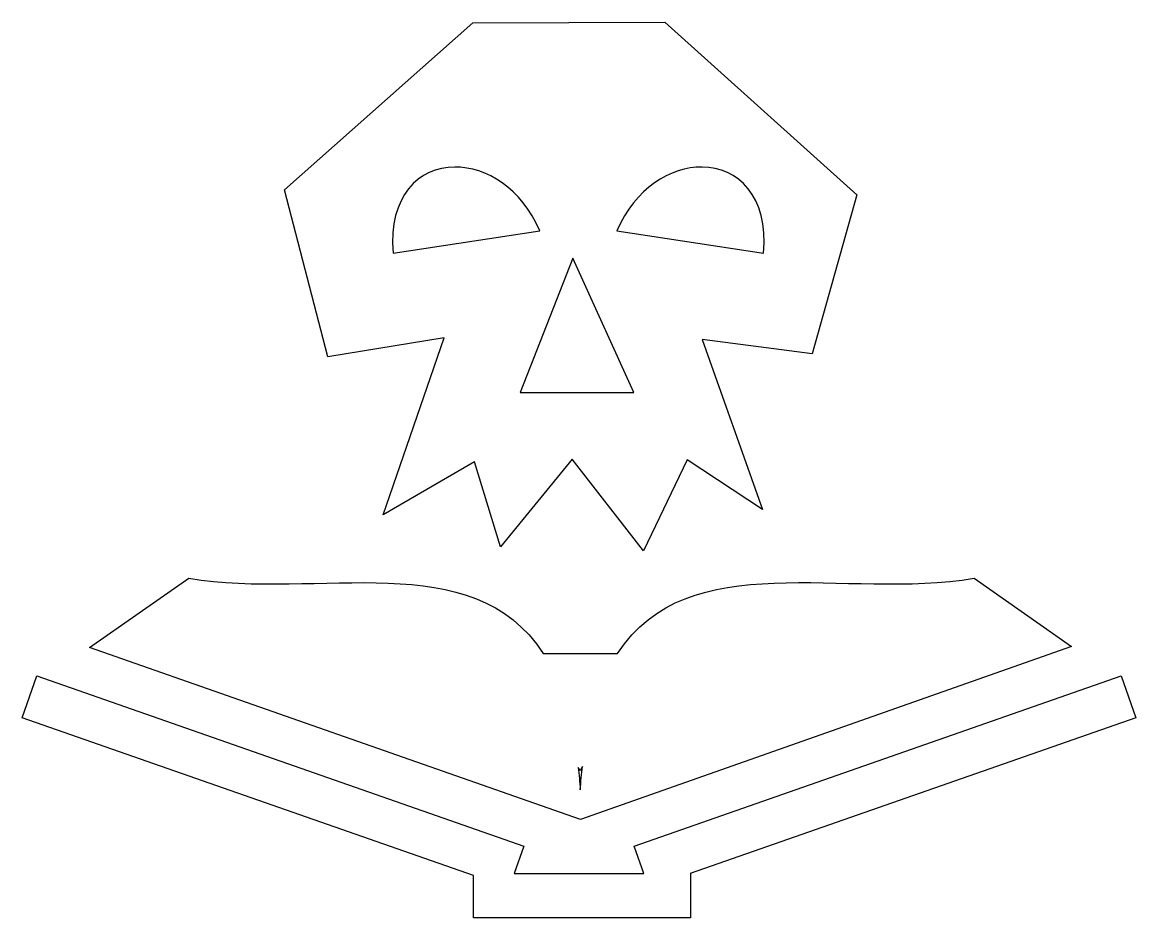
# Model space of a CAD drawing. Header units: centimetres. Extents: x -9.8 to 10, y -7.4 to 8.5.
import ezdxf

# ---------------------------------------------------------------- set-up
doc = ezdxf.new("R2010")
doc.units = ezdxf.units.CM
doc.header["$MEASUREMENT"] = 0
doc.layers.add('Layer 1', color=7, linetype='Continuous')

msp = doc.modelspace()

# ---------------------------------------------------------------- linework, layer by layer
at = {"layer": 'Layer 1'}
for points, knots in [([(1.61309, 8.53497), (1.61309, 8.53497), (-1.80842, 8.52477), (-1.80842, 8.52477), (-1.80842, 8.52477), (-1.80842, 8.52477), (-5.16318, 5.54839), (-5.16318, 5.54839), (-5.16318, 5.54839), (-5.16318, 5.54839), (-4.38961, 2.57664), (-4.38961, 2.57664), (-4.38961, 2.57664), (-4.38961, 2.57664), (-2.3184, 2.91091), (-2.3184, 2.91091), (-2.3184, 2.91091), (-2.3184, 2.91091), (-3.40557, -0.24174), (-3.40557, -0.24174), (-3.40557, -0.24174), (-3.40557, -0.24174), (-1.77418, 0.70628), (-1.77418, 0.70628), (-1.77418, 0.70628), (-1.77418, 0.70628), (-1.31316, -0.80945), (-1.31316, -0.80945), (-1.31316, -0.80945), (-1.31316, -0.80945), (-0.03868, 0.7538), (-0.03868, 0.7538), (-0.03868, 0.7538), (-0.03868, 0.7538), (1.23551, -0.8816), (1.23551, -0.8816), (1.23551, -0.8816), (1.23551, -0.8816), (2.01359, 0.74077), (2.01359, 0.74077), (2.01359, 0.74077), (2.01359, 0.74077), (3.35301, -0.14602), (3.35301, -0.14602), (3.35301, -0.14602), (3.35301, -0.14602), (2.2792, 2.88518), (2.2792, 2.88518), (2.2792, 2.88518), (2.2792, 2.88518), (4.23782, 2.62838), (4.23782, 2.62838), (4.23782, 2.62838), (4.23782, 2.62838), (5.03467, 5.45794), (5.03467, 5.45794), (5.03467, 5.45794), (5.03467, 5.45794), (1.61316, 8.53502), (1.61316, 8.53502), (1.61316, 8.53502), (1.61316, 8.53502), (1.61309, 8.53497), (1.61309, 8.53497)], [0, 0, 0, 0, 0.05882353, 0.05882353, 0.05882353, 0.05882353, 0.11764706, 0.11764706, 0.11764706, 0.11764706, 0.17647059, 0.17647059, 0.17647059, 0.17647059, 0.23529412, 0.23529412, 0.23529412, 0.23529412, 0.29411765, 0.29411765, 0.29411765, 0.29411765, 0.35294118, 0.35294118, 0.35294118, 0.35294118, 0.41176471, 0.41176471, 0.41176471, 0.41176471, 0.47058824, 0.47058824, 0.47058824, 0.47058824, 0.52941176, 0.52941176, 0.52941176, 0.52941176, 0.58823529, 0.58823529, 0.58823529, 0.58823529, 0.64705882, 0.64705882, 0.64705882, 0.64705882, 0.70588235, 0.70588235, 0.70588235, 0.70588235, 0.76470588, 0.76470588, 0.76470588, 0.76470588, 0.82352941, 0.82352941, 0.82352941, 0.82352941, 0.88235294, 0.88235294, 0.88235294, 0.88235294, 1, 1, 1, 1]), ([(-2.12965, 5.95526), (-1.56772, 5.95998), (-0.93684, 5.57617), (-0.61392, 4.81757), (-0.61392, 4.81757), (-0.61392, 4.81757), (-3.22614, 4.42178), (-3.22614, 4.42178), (-3.22614, 4.42178), (-3.31482, 5.44541), (-2.76651, 5.94995), (-2.1296, 5.9553), (-2.1296, 5.9553), (-2.1296, 5.9553), (-2.12965, 5.95526), (-2.12965, 5.95526)], [0, 0, 0, 0, 0.2, 0.2, 0.2, 0.2, 0.4, 0.4, 0.4, 0.4, 0.6, 0.6, 0.6, 0.6, 1, 1, 1, 1]), ([(2.27682, 5.95526), (2.91368, 5.94986), (3.46204, 5.44536), (3.37336, 4.42178), (3.37336, 4.42178), (3.37336, 4.42178), (0.76105, 4.81757), (0.76105, 4.81757), (0.76105, 4.81757), (1.08406, 5.57617), (1.71489, 5.96003), (2.27682, 5.95526)], [0, 0, 0, 0, 0.25, 0.25, 0.25, 0.25, 0.5, 0.5, 0.5, 0.5, 1, 1, 1, 1]), ([(-0.02273, 4.33251), (-0.02273, 4.33251), (1.0593, 1.94062), (1.0593, 1.94062), (1.0593, 1.94062), (1.0593, 1.94062), (-0.96227, 1.94061), (-0.96227, 1.94061), (-0.96227, 1.94061), (-0.96227, 1.94061), (-0.02264, 4.33255), (-0.02264, 4.33255), (-0.02264, 4.33255), (-0.02264, 4.33255), (-0.02273, 4.33251), (-0.02273, 4.33251)], [0, 0, 0, 0, 0.2, 0.2, 0.2, 0.2, 0.4, 0.4, 0.4, 0.4, 0.6, 0.6, 0.6, 0.6, 1, 1, 1, 1]), ([(-6.86242, -1.36903), (-6.86242, -1.36903), (-8.63191, -2.6016), (-8.63191, -2.6016), (-8.63191, -2.6016), (-8.63191, -2.6016), (0.1112, -5.66649), (0.1112, -5.66649), (0.1112, -5.66649), (0.1112, -5.66649), (8.85422, -2.58679), (8.85422, -2.58679), (8.85422, -2.58679), (8.85422, -2.58679), (7.12563, -1.36898), (7.12563, -1.36898), (7.12563, -1.36898), (4.82052, -1.75752), (2.0395, -0.7637), (0.77218, -2.71182), (0.77218, -2.71182), (0.77218, -2.71182), (-0.55253, -2.71182), (-0.55253, -2.71182), (-0.55253, -2.71182), (-1.80715, -0.76484), (-4.55764, -1.75743), (-6.86242, -1.36898), (-6.86242, -1.36898), (-6.86242, -1.36898), (-6.86242, -1.36903), (-6.86242, -1.36903)], [0, 0, 0, 0, 0.11111111, 0.11111111, 0.11111111, 0.11111111, 0.22222222, 0.22222222, 0.22222222, 0.22222222, 0.33333333, 0.33333333, 0.33333333, 0.33333333, 0.44444444, 0.44444444, 0.44444444, 0.44444444, 0.55555556, 0.55555556, 0.55555556, 0.55555556, 0.66666667, 0.66666667, 0.66666667, 0.66666667, 0.77777778, 0.77777778, 0.77777778, 0.77777778, 1, 1, 1, 1]), ([(-9.57213, -3.11044), (-9.57213, -3.11044), (-9.83222, -3.85428), (-9.83222, -3.85428), (-9.83222, -3.85428), (-9.83222, -3.85428), (-1.79214, -6.666), (-1.79214, -6.666), (-1.79214, -6.666), (-1.79214, -6.666), (-1.79214, -7.41726), (-1.79214, -7.41726), (-1.79214, -7.41726), (-1.79214, -7.41726), (2.06847, -7.41726), (2.06847, -7.41726), (2.06847, -7.41726), (2.06847, -7.41726), (2.06847, -6.62914), (2.06847, -6.62914), (2.06847, -6.62914), (2.06847, -6.62914), (2.06636, -6.62914), (2.06636, -6.62914), (2.06636, -6.62914), (2.06636, -6.62914), (10.00111, -3.85432), (10.00111, -3.85432), (10.00111, -3.85432), (10.00111, -3.85432), (9.74093, -3.11048), (9.74093, -3.11048), (9.74093, -3.11048), (9.74093, -3.11048), (1.06888, -6.1432), (1.06888, -6.1432), (1.06888, -6.1432), (1.06888, -6.1432), (1.23882, -6.62919), (1.23882, -6.62919), (1.23882, -6.62919), (1.23882, -6.62919), (-1.06989, -6.62918), (-1.06989, -6.62918), (-1.06989, -6.62918), (-1.06989, -6.62918), (-0.90004, -6.14315), (-0.90004, -6.14315), (-0.90004, -6.14315), (-0.90004, -6.14315), (-9.57213, -3.11048), (-9.57213, -3.11048), (-9.57213, -3.11048), (-9.57213, -3.11048), (-9.57213, -3.11044), (-9.57213, -3.11044)], [0, 0, 0, 0, 0.06666667, 0.06666667, 0.06666667, 0.06666667, 0.13333333, 0.13333333, 0.13333333, 0.13333333, 0.2, 0.2, 0.2, 0.2, 0.26666667, 0.26666667, 0.26666667, 0.26666667, 0.33333333, 0.33333333, 0.33333333, 0.33333333, 0.4, 0.4, 0.4, 0.4, 0.46666667, 0.46666667, 0.46666667, 0.46666667, 0.53333333, 0.53333333, 0.53333333, 0.53333333, 0.6, 0.6, 0.6, 0.6, 0.66666667, 0.66666667, 0.66666667, 0.66666667, 0.73333333, 0.73333333, 0.73333333, 0.73333333, 0.8, 0.8, 0.8, 0.8, 0.86666667, 0.86666667, 0.86666667, 0.86666667, 1, 1, 1, 1]), ([(0.14464, -4.7207), (0.12946, -4.85425), (0.11664, -4.99239), (0.10698, -5.13681), (0.10698, -5.13681), (0.0977, -4.99879), (0.08547, -4.86677), (0.07131, -4.73874), (0.07131, -4.73874), (0.07131, -4.73874), (0.10294, -4.79461), (0.10294, -4.79461), (0.10294, -4.79461), (0.10294, -4.79461), (0.14469, -4.72073), (0.14469, -4.72073), (0.14469, -4.72073), (0.14469, -4.72073), (0.14464, -4.7207), (0.14464, -4.7207)], [0, 0, 0, 0, 0.16666667, 0.16666667, 0.16666667, 0.16666667, 0.33333333, 0.33333333, 0.33333333, 0.33333333, 0.5, 0.5, 0.5, 0.5, 0.66666667, 0.66666667, 0.66666667, 0.66666667, 1, 1, 1, 1])]:
    msp.add_open_spline(points, degree=3, knots=knots, dxfattribs=at)

doc.saveas('drawing.dxf')
